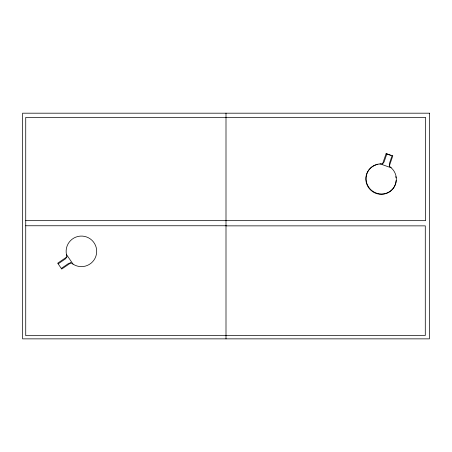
<?xml version="1.0" encoding="UTF-8"?>
<svg xmlns="http://www.w3.org/2000/svg" width="452" height="452" viewBox="0 0 452 452"><rect width="100%" height="100%" fill="white"/><g stroke="black" fill="none" stroke-linecap="round" stroke-linejoin="round"><path stroke-width="0.68" d="M389.262 166.223L392.777 155.872L386.087 153.584L386.692 153.94M382.578 163.844L386.144 153.516M386.923 153.652L384.098 161.935L382.465 163.991M392.138 155.511L389.319 163.793L389.381 166.082L391.172 167.794A15.278 14.95 38.5 0 1 389.675 191.631A15.278 14.95 38.5 0 1 366.883 183.523A15.278 14.95 38.5 0 1 380.188 163.878L382.697 163.703M61.286 268.426L68.653 263.397L70.885 262.804L73.049 264.143A15.278 15.278 0 0 0 95.931 256.126A15.278 15.278 0 0 0 82.264 236.097A15.278 15.278 0 0 0 66.455 254.482L66.879 256.928L65.529 258.815L58.155 263.844M379.951 164.172L380.183 163.884L391.183 167.788M66.879 256.928L57.709 263.183L61.715 269.059L70.885 262.804M25.73 220.666L425.631 220.666L425.631 117.418L25.73 117.418L25.73 335.678L425.287 335.486L425.287 225.864L226 225.864M25.73 225.757L226 225.757M387.409 154.194L390.534 155.307M66.455 254.482L73.049 264.143M226 113.141L226 338.859M396.105 180.506A15.278 14.95 38.5 0 1 382.013 194.303A15.278 14.95 38.5 0 1 366.126 181.913A15.278 14.95 38.5 0 1 376.07 164.873M376.697 164.692A15.278 14.95 38.5 0 1 377.985 164.398M395.833 176.574A15.278 14.95 38.5 0 1 396.042 177.879M429.4 113.186L22.6 113.186L22.6 338.859L429.4 338.859L429.4 113.186"/></g></svg>
